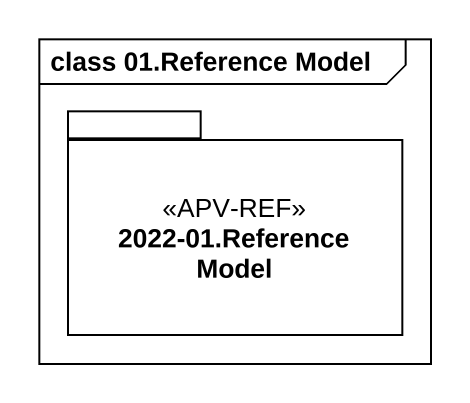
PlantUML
@startuml
mainframe class 01.Reference Model
package "2022-01.Reference Model" as p2022_01_Reference_Model <<APV-REF>> {
}
@enduml
